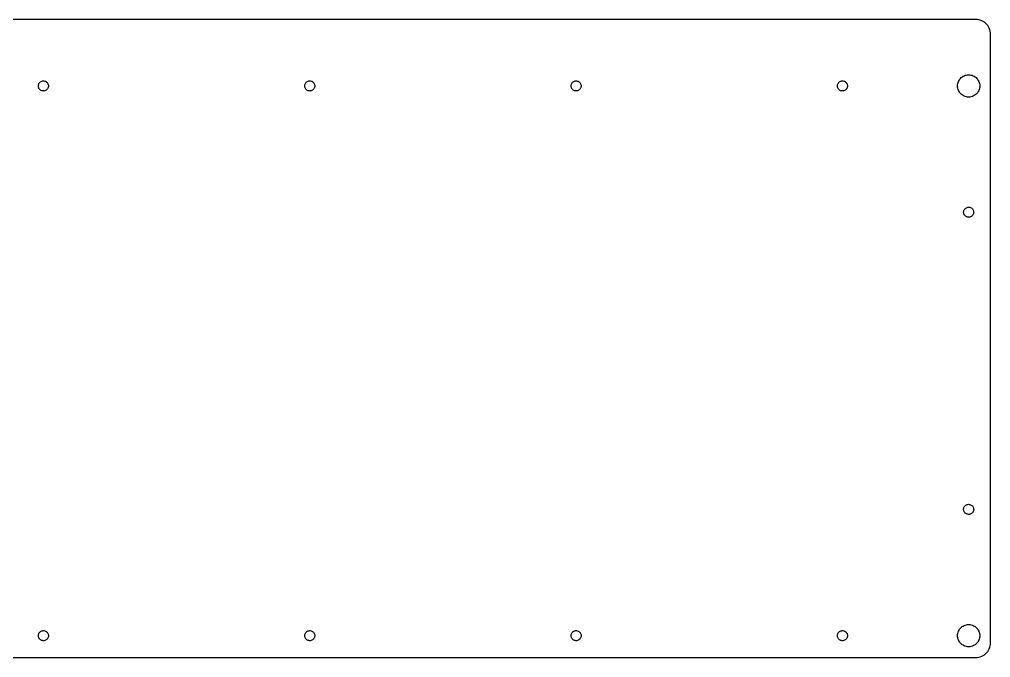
# Model space of a CAD drawing. Header units: metres. Extents: x -319 to 319, y -107 to 107.
# Drawn here: x -8.1 to 318.9, y -107.4 to 107.4 of the extents above; entities that cross this region are included whole.
import ezdxf

# ---------------------------------------------------------------- set-up
doc = ezdxf.new("R2010")
doc.units = ezdxf.units.M

msp = doc.modelspace()

# ---------------------------------------------------------------- linework, layer by layer
for p, q in [((313.875, 107.375), (-313.875, 107.375)), ((314.398, 107.348), (313.875, 107.375)), ((314.915, 107.266), (314.398, 107.348)), ((315.42, 107.13), (314.915, 107.266)), ((315.909, 106.943), (315.42, 107.13)), ((316.375, 106.705), (315.909, 106.943)), ((316.814, 106.42), (316.375, 106.705)), ((317.221, 106.091), (316.814, 106.42)), ((317.591, 105.721), (317.221, 106.091)), ((317.92, 105.314), (317.591, 105.721)), ((318.205, 104.875), (317.92, 105.314)), ((318.443, 104.409), (318.205, 104.875)), ((318.63, 103.92), (318.443, 104.409)), ((318.766, 103.415), (318.63, 103.92)), ((318.848, 102.898), (318.766, 103.415)), ((318.875, 102.375), (318.848, 102.898)), ((318.875, -102.375), (318.875, 102.375)), ((309.625, 88.2476), (309.975, 88.4258)), ((309.975, 88.4258), (310.341, 88.5665)), ((310.341, 88.5665), (310.72, 88.668)), ((310.72, 88.668), (311.108, 88.7294)), ((311.108, 88.7294), (311.5, 88.75)), ((311.5, 88.75), (311.892, 88.7294)), ((311.892, 88.7294), (312.28, 88.668)), ((312.28, 88.668), (312.659, 88.5665)), ((312.659, 88.5665), (313.025, 88.4258)), ((313.025, 88.4258), (313.375, 88.2476)), ((-1.69545, 85.1241), (-1.65932, 85.3696)), ((-1.69545, 84.8759), (-1.69545, 85.1241)), ((-1.65932, 85.3696), (-1.58781, 85.6073)), ((-1.58781, 85.6073), (-1.48248, 85.832)), ((-1.48248, 85.832), (-1.34554, 86.039)), ((-1.34554, 86.039), (-1.17992, 86.2238)), ((-1.17992, 86.2238), (-0.98915, 86.3826)), ((-0.98915, 86.3826), (-0.7773, 86.5119)), ((-0.7773, 86.5119), (-0.54889, 86.6089)), ((-0.54889, 86.6089), (-0.30878, 86.6717)), ((-0.30878, 86.6717), (-0.06207, 86.6989)), ((-0.06207, 86.6989), (0.18593, 86.6898)), ((0.18593, 86.6898), (0.42998, 86.6447)), ((0.42998, 86.6447), (0.66487, 86.5646)), ((0.66487, 86.5646), (0.88559, 86.4511)), ((0.88559, 86.4511), (1.08743, 86.3067)), ((1.08743, 86.3067), (1.2661, 86.1344)), ((1.2661, 86.1344), (1.41779, 85.938)), ((1.41779, 85.938), (1.53926, 85.7216)), ((1.53926, 85.7216), (1.62791, 85.4898)), ((1.62791, 85.4898), (1.68187, 85.2475)), ((1.68187, 85.2475), (1.7, 85)), ((87.9712, 85.1241), (88.0073, 85.3696)), ((87.9712, 84.8759), (87.9712, 85.1241)), ((88.0073, 85.3696), (88.0788, 85.6073)), ((88.0788, 85.6073), (88.1842, 85.832)), ((88.1842, 85.832), (88.3211, 86.039)), ((88.3211, 86.039), (88.4867, 86.2238)), ((88.4867, 86.2238), (88.6775, 86.3826)), ((88.6775, 86.3826), (88.8894, 86.5119)), ((88.8894, 86.5119), (89.1178, 86.6089)), ((89.1178, 86.6089), (89.3579, 86.6717)), ((89.3579, 86.6717), (89.6046, 86.6989)), ((89.6046, 86.6989), (89.8526, 86.6898)), ((89.8526, 86.6898), (90.0966, 86.6447)), ((90.0966, 86.6447), (90.3315, 86.5646)), ((90.3315, 86.5646), (90.5523, 86.4511)), ((90.5523, 86.4511), (90.7541, 86.3067)), ((90.7541, 86.3067), (90.9328, 86.1344)), ((90.9328, 86.1344), (91.0845, 85.938)), ((91.0845, 85.938), (91.2059, 85.7216)), ((91.2059, 85.7216), (91.2946, 85.4898)), ((91.2946, 85.4898), (91.3485, 85.2475)), ((91.3485, 85.2475), (91.3667, 85)), ((177.638, 85.1241), (177.674, 85.3696)), ((177.638, 84.8759), (177.638, 85.1241)), ((177.674, 85.3696), (177.745, 85.6073)), ((177.745, 85.6073), (177.851, 85.832)), ((177.851, 85.832), (177.988, 86.039)), ((177.988, 86.039), (178.153, 86.2238)), ((178.153, 86.2238), (178.344, 86.3826)), ((178.344, 86.3826), (178.556, 86.5119)), ((178.556, 86.5119), (178.784, 86.6089)), ((178.784, 86.6089), (179.025, 86.6717)), ((179.025, 86.6717), (179.271, 86.6989)), ((179.271, 86.6989), (179.519, 86.6898)), ((179.519, 86.6898), (179.763, 86.6447)), ((179.763, 86.6447), (179.998, 86.5646)), ((179.998, 86.5646), (180.219, 86.4511)), ((180.219, 86.4511), (180.421, 86.3067)), ((180.421, 86.3067), (180.599, 86.1344)), ((180.599, 86.1344), (180.751, 85.938)), ((180.751, 85.938), (180.873, 85.7216)), ((180.873, 85.7216), (180.961, 85.4898)), ((180.961, 85.4898), (181.015, 85.2475)), ((181.015, 85.2475), (181.033, 85)), ((267.305, 85.1241), (267.341, 85.3696)), ((267.305, 84.8759), (267.305, 85.1241)), ((267.341, 85.3696), (267.412, 85.6073)), ((267.412, 85.6073), (267.518, 85.832)), ((267.518, 85.832), (267.654, 86.039)), ((267.654, 86.039), (267.82, 86.2238)), ((267.82, 86.2238), (268.011, 86.3826)), ((268.011, 86.3826), (268.223, 86.5119)), ((268.223, 86.5119), (268.451, 86.6089)), ((268.451, 86.6089), (268.691, 86.6717)), ((268.691, 86.6717), (268.938, 86.6989)), ((268.938, 86.6989), (269.186, 86.6898)), ((269.186, 86.6898), (269.43, 86.6447)), ((269.43, 86.6447), (269.665, 86.5646)), ((269.665, 86.5646), (269.886, 86.4511)), ((269.886, 86.4511), (270.087, 86.3067)), ((270.087, 86.3067), (270.266, 86.1344)), ((270.266, 86.1344), (270.418, 85.938)), ((270.418, 85.938), (270.539, 85.7216)), ((270.539, 85.7216), (270.628, 85.4898)), ((270.628, 85.4898), (270.682, 85.2475)), ((270.682, 85.2475), (270.7, 85)), ((307.75, 85), (307.771, 85.392)), ((307.771, 85.392), (307.832, 85.7797)), ((307.832, 85.7797), (307.934, 86.1588)), ((307.934, 86.1588), (308.074, 86.5253)), ((308.074, 86.5253), (308.252, 86.875)), ((308.252, 86.875), (308.466, 87.2042)), ((308.466, 87.2042), (308.713, 87.5092)), ((308.713, 87.5092), (308.991, 87.7868)), ((308.991, 87.7868), (309.296, 88.0338)), ((309.296, 88.0338), (309.625, 88.2476)), ((313.375, 88.2476), (313.704, 88.0338)), ((313.704, 88.0338), (314.009, 87.7868)), ((314.009, 87.7868), (314.287, 87.5092)), ((314.287, 87.5092), (314.534, 87.2042)), ((314.534, 87.2042), (314.748, 86.875)), ((314.748, 86.875), (314.926, 86.5253)), ((314.926, 86.5253), (315.066, 86.1588)), ((315.066, 86.1588), (315.168, 85.7797)), ((315.168, 85.7797), (315.229, 85.392)), ((315.229, 85.392), (315.25, 85)), ((-1.65932, 84.6304), (-1.69545, 84.8759)), ((-1.58781, 84.3927), (-1.65932, 84.6304)), ((-1.48248, 84.168), (-1.58781, 84.3927)), ((-1.34554, 83.961), (-1.48248, 84.168)), ((-1.17992, 83.7762), (-1.34554, 83.961)), ((-0.98915, 83.6174), (-1.17992, 83.7762)), ((-0.7773, 83.4881), (-0.98915, 83.6174)), ((-0.54889, 83.3911), (-0.7773, 83.4881)), ((-0.30878, 83.3283), (-0.54889, 83.3911)), ((-0.06207, 83.3011), (-0.30878, 83.3283)), ((0.18593, 83.3102), (-0.06207, 83.3011)), ((0.42998, 83.3553), (0.18593, 83.3102)), ((0.66487, 83.4354), (0.42998, 83.3553)), ((0.88559, 83.5489), (0.66487, 83.4354)), ((1.08743, 83.6933), (0.88559, 83.5489)), ((1.2661, 83.8656), (1.08743, 83.6933)), ((1.41779, 84.062), (1.2661, 83.8656)), ((1.53926, 84.2784), (1.41779, 84.062)), ((1.62791, 84.5102), (1.53926, 84.2784)), ((1.68187, 84.7525), (1.62791, 84.5102)), ((1.7, 85), (1.68187, 84.7525)), ((88.0073, 84.6304), (87.9712, 84.8759)), ((88.0788, 84.3927), (88.0073, 84.6304)), ((88.1842, 84.168), (88.0788, 84.3927)), ((88.3211, 83.961), (88.1842, 84.168)), ((88.4867, 83.7762), (88.3211, 83.961)), ((88.6775, 83.6174), (88.4867, 83.7762)), ((88.8894, 83.4881), (88.6775, 83.6174)), ((89.1178, 83.3911), (88.8894, 83.4881)), ((89.3579, 83.3283), (89.1178, 83.3911)), ((89.6046, 83.3011), (89.3579, 83.3283)), ((89.8526, 83.3102), (89.6046, 83.3011)), ((90.0966, 83.3553), (89.8526, 83.3102)), ((90.3315, 83.4354), (90.0966, 83.3553)), ((90.5523, 83.5489), (90.3315, 83.4354)), ((90.7541, 83.6933), (90.5523, 83.5489)), ((90.9328, 83.8656), (90.7541, 83.6933)), ((91.0845, 84.062), (90.9328, 83.8656)), ((91.2059, 84.2784), (91.0845, 84.062)), ((91.2946, 84.5102), (91.2059, 84.2784)), ((91.3485, 84.7525), (91.2946, 84.5102)), ((91.3667, 85), (91.3485, 84.7525)), ((177.674, 84.6304), (177.638, 84.8759)), ((177.745, 84.3927), (177.674, 84.6304)), ((177.851, 84.168), (177.745, 84.3927)), ((177.988, 83.961), (177.851, 84.168)), ((178.153, 83.7762), (177.988, 83.961)), ((178.344, 83.6174), (178.153, 83.7762)), ((178.556, 83.4881), (178.344, 83.6174)), ((178.784, 83.3911), (178.556, 83.4881)), ((179.025, 83.3283), (178.784, 83.3911)), ((179.271, 83.3011), (179.025, 83.3283)), ((179.519, 83.3102), (179.271, 83.3011)), ((179.763, 83.3553), (179.519, 83.3102)), ((179.998, 83.4354), (179.763, 83.3553)), ((180.219, 83.5489), (179.998, 83.4354)), ((180.421, 83.6933), (180.219, 83.5489)), ((180.599, 83.8656), (180.421, 83.6933)), ((180.751, 84.062), (180.599, 83.8656)), ((180.873, 84.2784), (180.751, 84.062)), ((180.961, 84.5102), (180.873, 84.2784)), ((181.015, 84.7525), (180.961, 84.5102)), ((181.033, 85), (181.015, 84.7525)), ((267.341, 84.6304), (267.305, 84.8759)), ((267.412, 84.3927), (267.341, 84.6304)), ((267.518, 84.168), (267.412, 84.3927)), ((267.654, 83.961), (267.518, 84.168)), ((267.82, 83.7762), (267.654, 83.961)), ((268.011, 83.6174), (267.82, 83.7762)), ((268.223, 83.4881), (268.011, 83.6174)), ((268.451, 83.3911), (268.223, 83.4881)), ((268.691, 83.3283), (268.451, 83.3911)), ((268.938, 83.3011), (268.691, 83.3283)), ((269.186, 83.3102), (268.938, 83.3011)), ((269.43, 83.3553), (269.186, 83.3102)), ((269.665, 83.4354), (269.43, 83.3553)), ((269.886, 83.5489), (269.665, 83.4354)), ((270.087, 83.6933), (269.886, 83.5489)), ((270.266, 83.8656), (270.087, 83.6933)), ((270.418, 84.062), (270.266, 83.8656)), ((270.539, 84.2784), (270.418, 84.062)), ((270.628, 84.5102), (270.539, 84.2784)), ((270.682, 84.7525), (270.628, 84.5102)), ((270.7, 85), (270.682, 84.7525)), ((307.771, 84.608), (307.75, 85)), ((307.832, 84.2203), (307.771, 84.608)), ((307.934, 83.8412), (307.832, 84.2203)), ((308.074, 83.4747), (307.934, 83.8412)), ((308.252, 83.125), (308.074, 83.4747)), ((308.466, 82.7958), (308.252, 83.125)), ((308.713, 82.4908), (308.466, 82.7958)), ((308.991, 82.2132), (308.713, 82.4908)), ((309.296, 81.9662), (308.991, 82.2132)), ((309.625, 81.7524), (309.296, 81.9662)), ((309.975, 81.5742), (309.625, 81.7524)), ((313.375, 81.7524), (313.025, 81.5742)), ((313.704, 81.9662), (313.375, 81.7524)), ((314.009, 82.2132), (313.704, 81.9662)), ((314.287, 82.4908), (314.009, 82.2132)), ((314.534, 82.7958), (314.287, 82.4908)), ((314.748, 83.125), (314.534, 82.7958)), ((314.926, 83.4747), (314.748, 83.125)), ((315.066, 83.8412), (314.926, 83.4747)), ((315.168, 84.2203), (315.066, 83.8412)), ((315.229, 84.608), (315.168, 84.2203)), ((315.25, 85), (315.229, 84.608)), ((310.341, 81.4335), (309.975, 81.5742)), ((310.72, 81.3319), (310.341, 81.4335)), ((311.108, 81.2705), (310.72, 81.3319)), ((311.5, 81.25), (311.108, 81.2705)), ((311.892, 81.2705), (311.5, 81.25)), ((312.28, 81.3319), (311.892, 81.2705)), ((312.659, 81.4335), (312.28, 81.3319)), ((313.025, 81.5742), (312.659, 81.4335)), ((309.805, 42.6241), (309.841, 42.8696)), ((309.805, 42.3759), (309.805, 42.6241)), ((309.841, 42.8696), (309.912, 43.1073)), ((309.912, 43.1073), (310.018, 43.332)), ((310.018, 43.332), (310.154, 43.539)), ((310.154, 43.539), (310.32, 43.7238)), ((310.32, 43.7238), (310.511, 43.8826)), ((310.511, 43.8826), (310.723, 44.0119)), ((310.723, 44.0119), (310.951, 44.1089)), ((310.951, 44.1089), (311.191, 44.1717)), ((311.191, 44.1717), (311.438, 44.1989)), ((311.438, 44.1989), (311.686, 44.1898)), ((311.686, 44.1898), (311.93, 44.1447)), ((311.93, 44.1447), (312.165, 44.0646)), ((312.165, 44.0646), (312.386, 43.9511)), ((312.386, 43.9511), (312.587, 43.8067)), ((312.587, 43.8067), (312.766, 43.6344)), ((312.766, 43.6344), (312.918, 43.438)), ((312.918, 43.438), (313.039, 43.2216)), ((313.039, 43.2216), (313.128, 42.9898)), ((313.128, 42.9898), (313.182, 42.7475)), ((313.182, 42.7475), (313.2, 42.5)), ((309.841, 42.1304), (309.805, 42.3759)), ((309.912, 41.8927), (309.841, 42.1304)), ((310.018, 41.668), (309.912, 41.8927)), ((310.154, 41.461), (310.018, 41.668)), ((310.32, 41.2762), (310.154, 41.461)), ((310.511, 41.1174), (310.32, 41.2762)), ((310.723, 40.9881), (310.511, 41.1174)), ((310.951, 40.8911), (310.723, 40.9881)), ((311.191, 40.8283), (310.951, 40.8911)), ((311.438, 40.8011), (311.191, 40.8283)), ((311.686, 40.8102), (311.438, 40.8011)), ((311.93, 40.8553), (311.686, 40.8102)), ((312.165, 40.9354), (311.93, 40.8553)), ((312.386, 41.0489), (312.165, 40.9354)), ((312.587, 41.1933), (312.386, 41.0489)), ((312.766, 41.3656), (312.587, 41.1933)), ((312.918, 41.562), (312.766, 41.3656)), ((313.039, 41.7784), (312.918, 41.562)), ((313.128, 42.0102), (313.039, 41.7784)), ((313.182, 42.2525), (313.128, 42.0102)), ((313.2, 42.5), (313.182, 42.2525)), ((309.805, -57.3759), (309.841, -57.1304)), ((309.805, -57.6241), (309.805, -57.3759)), ((309.841, -57.8696), (309.805, -57.6241)), ((309.841, -57.1304), (309.912, -56.8927)), ((309.912, -58.1073), (309.841, -57.8696)), ((309.912, -56.8927), (310.018, -56.668)), ((310.018, -58.332), (309.912, -58.1073)), ((310.018, -56.668), (310.154, -56.461)), ((310.154, -58.539), (310.018, -58.332)), ((310.154, -56.461), (310.32, -56.2762)), ((310.32, -58.7238), (310.154, -58.539)), ((310.32, -56.2762), (310.511, -56.1174)), ((310.511, -58.8826), (310.32, -58.7238)), ((310.511, -56.1174), (310.723, -55.9881)), ((310.723, -55.9881), (310.951, -55.8911)), ((310.951, -55.8911), (311.191, -55.8283)), ((311.191, -55.8283), (311.438, -55.8011)), ((311.438, -55.8011), (311.686, -55.8102)), ((311.686, -55.8102), (311.93, -55.8553)), ((311.93, -55.8553), (312.165, -55.9354)), ((312.165, -55.9354), (312.386, -56.0489)), ((312.386, -56.0489), (312.587, -56.1933)), ((312.587, -58.8067), (312.386, -58.9511)), ((312.587, -56.1933), (312.766, -56.3656)), ((312.766, -58.6344), (312.587, -58.8067)), ((312.766, -56.3656), (312.918, -56.562)), ((312.918, -58.438), (312.766, -58.6344)), ((312.918, -56.562), (313.039, -56.7784)), ((313.039, -58.2216), (312.918, -58.438)), ((313.039, -56.7784), (313.128, -57.0102)), ((313.128, -57.9898), (313.039, -58.2216)), ((313.128, -57.0102), (313.182, -57.2525)), ((313.182, -57.7475), (313.128, -57.9898)), ((313.182, -57.2525), (313.2, -57.5)), ((313.2, -57.5), (313.182, -57.7475)), ((310.723, -59.0119), (310.511, -58.8826)), ((310.951, -59.1089), (310.723, -59.0119)), ((311.191, -59.1717), (310.951, -59.1089)), ((311.438, -59.1989), (311.191, -59.1717)), ((311.686, -59.1898), (311.438, -59.1989)), ((311.93, -59.1447), (311.686, -59.1898)), ((312.165, -59.0646), (311.93, -59.1447)), ((312.386, -58.9511), (312.165, -59.0646)), ((308.252, -98.125), (308.466, -97.7958)), ((308.466, -97.7958), (308.713, -97.4908)), ((308.713, -97.4908), (308.991, -97.2132)), ((308.991, -97.2132), (309.296, -96.9662)), ((309.296, -96.9662), (309.625, -96.7524)), ((309.625, -96.7524), (309.975, -96.5742)), ((309.975, -96.5742), (310.341, -96.4335)), ((310.341, -96.4335), (310.72, -96.3319)), ((310.72, -96.3319), (311.108, -96.2705)), ((311.108, -96.2705), (311.5, -96.25)), ((311.5, -96.25), (311.892, -96.2705)), ((311.892, -96.2705), (312.28, -96.3319)), ((312.28, -96.3319), (312.659, -96.4335)), ((312.659, -96.4335), (313.025, -96.5742)), ((313.025, -96.5742), (313.375, -96.7524)), ((313.375, -96.7524), (313.704, -96.9662)), ((313.704, -96.9662), (314.009, -97.2132)), ((314.009, -97.2132), (314.287, -97.4908)), ((314.287, -97.4908), (314.534, -97.7958)), ((314.534, -97.7958), (314.748, -98.125)), ((-1.69545, -99.8759), (-1.65932, -99.6304)), ((-1.69545, -100.124), (-1.69545, -99.8759)), ((-1.65932, -100.37), (-1.69545, -100.124)), ((-1.65932, -99.6304), (-1.58781, -99.3927)), ((-1.58781, -100.607), (-1.65932, -100.37)), ((-1.58781, -99.3927), (-1.48248, -99.168)), ((-1.48248, -100.832), (-1.58781, -100.607)), ((-1.48248, -99.168), (-1.34554, -98.961)), ((-1.34554, -101.039), (-1.48248, -100.832)), ((-1.34554, -98.961), (-1.17992, -98.7762)), ((-1.17992, -101.224), (-1.34554, -101.039)), ((-1.17992, -98.7762), (-0.98915, -98.6174)), ((-0.98915, -101.383), (-1.17992, -101.224)), ((-0.98915, -98.6174), (-0.7773, -98.4881)), ((-0.7773, -98.4881), (-0.54889, -98.3911)), ((-0.54889, -98.3911), (-0.30878, -98.3283)), ((-0.30878, -98.3283), (-0.06207, -98.3011)), ((-0.06207, -98.3011), (0.18593, -98.3102)), ((0.18593, -98.3102), (0.42998, -98.3553)), ((0.42998, -98.3553), (0.66487, -98.4354)), ((0.66487, -98.4354), (0.88559, -98.5489)), ((0.88559, -98.5489), (1.08743, -98.6933)), ((1.08743, -101.307), (0.88559, -101.451)), ((1.08743, -98.6933), (1.2661, -98.8656)), ((1.2661, -101.134), (1.08743, -101.307)), ((1.2661, -98.8656), (1.41779, -99.062)), ((1.41779, -100.938), (1.2661, -101.134)), ((1.41779, -99.062), (1.53926, -99.2784)), ((1.53926, -100.722), (1.41779, -100.938)), ((1.53926, -99.2784), (1.62791, -99.5102)), ((1.62791, -100.49), (1.53926, -100.722)), ((1.62791, -99.5102), (1.68187, -99.7525)), ((1.68187, -100.248), (1.62791, -100.49)), ((1.68187, -99.7525), (1.7, -100)), ((1.7, -100), (1.68187, -100.248)), ((87.9712, -99.8759), (88.0073, -99.6304)), ((87.9712, -100.124), (87.9712, -99.8759)), ((88.0073, -100.37), (87.9712, -100.124)), ((88.0073, -99.6304), (88.0788, -99.3927)), ((88.0788, -100.607), (88.0073, -100.37)), ((88.0788, -99.3927), (88.1842, -99.168)), ((88.1842, -100.832), (88.0788, -100.607)), ((88.1842, -99.168), (88.3211, -98.961)), ((88.3211, -101.039), (88.1842, -100.832)), ((88.3211, -98.961), (88.4867, -98.7762)), ((88.4867, -101.224), (88.3211, -101.039)), ((88.4867, -98.7762), (88.6775, -98.6174)), ((88.6775, -101.383), (88.4867, -101.224)), ((88.6775, -98.6174), (88.8894, -98.4881)), ((88.8894, -98.4881), (89.1178, -98.3911)), ((89.1178, -98.3911), (89.3579, -98.3283)), ((89.3579, -98.3283), (89.6046, -98.3011)), ((89.6046, -98.3011), (89.8526, -98.3102)), ((89.8526, -98.3102), (90.0966, -98.3553)), ((90.0966, -98.3553), (90.3315, -98.4354)), ((90.3315, -98.4354), (90.5523, -98.5489)), ((90.5523, -98.5489), (90.7541, -98.6933)), ((90.7541, -101.307), (90.5523, -101.451)), ((90.7541, -98.6933), (90.9328, -98.8656)), ((90.9328, -101.134), (90.7541, -101.307)), ((90.9328, -98.8656), (91.0845, -99.062)), ((91.0845, -100.938), (90.9328, -101.134)), ((91.0845, -99.062), (91.2059, -99.2784)), ((91.2059, -100.722), (91.0845, -100.938)), ((91.2059, -99.2784), (91.2946, -99.5102)), ((91.2946, -100.49), (91.2059, -100.722)), ((91.2946, -99.5102), (91.3485, -99.7525)), ((91.3485, -100.248), (91.2946, -100.49)), ((91.3485, -99.7525), (91.3667, -100)), ((91.3667, -100), (91.3485, -100.248)), ((177.638, -99.8759), (177.674, -99.6304)), ((177.638, -100.124), (177.638, -99.8759)), ((177.674, -100.37), (177.638, -100.124)), ((177.674, -99.6304), (177.745, -99.3927)), ((177.745, -100.607), (177.674, -100.37)), ((177.745, -99.3927), (177.851, -99.168)), ((177.851, -100.832), (177.745, -100.607)), ((177.851, -99.168), (177.988, -98.961)), ((177.988, -101.039), (177.851, -100.832)), ((177.988, -98.961), (178.153, -98.7762)), ((178.153, -101.224), (177.988, -101.039)), ((178.153, -98.7762), (178.344, -98.6174)), ((178.344, -101.383), (178.153, -101.224)), ((178.344, -98.6174), (178.556, -98.4881)), ((178.556, -98.4881), (178.784, -98.3911)), ((178.784, -98.3911), (179.025, -98.3283)), ((179.025, -98.3283), (179.271, -98.3011)), ((179.271, -98.3011), (179.519, -98.3102)), ((179.519, -98.3102), (179.763, -98.3553)), ((179.763, -98.3553), (179.998, -98.4354)), ((179.998, -98.4354), (180.219, -98.5489)), ((180.219, -98.5489), (180.421, -98.6933)), ((180.421, -101.307), (180.219, -101.451)), ((180.421, -98.6933), (180.599, -98.8656)), ((180.599, -101.134), (180.421, -101.307)), ((180.599, -98.8656), (180.751, -99.062)), ((180.751, -100.938), (180.599, -101.134)), ((180.751, -99.062), (180.873, -99.2784)), ((180.873, -100.722), (180.751, -100.938)), ((180.873, -99.2784), (180.961, -99.5102)), ((180.961, -100.49), (180.873, -100.722)), ((180.961, -99.5102), (181.015, -99.7525)), ((181.015, -100.248), (180.961, -100.49)), ((181.015, -99.7525), (181.033, -100)), ((181.033, -100), (181.015, -100.248)), ((267.305, -99.8759), (267.341, -99.6304)), ((267.305, -100.124), (267.305, -99.8759)), ((267.341, -100.37), (267.305, -100.124)), ((267.341, -99.6304), (267.412, -99.3927)), ((267.412, -100.607), (267.341, -100.37)), ((267.412, -99.3927), (267.518, -99.168)), ((267.518, -100.832), (267.412, -100.607)), ((267.518, -99.168), (267.654, -98.961)), ((267.654, -101.039), (267.518, -100.832)), ((267.654, -98.961), (267.82, -98.7762)), ((267.82, -101.224), (267.654, -101.039)), ((267.82, -98.7762), (268.011, -98.6174)), ((268.011, -101.383), (267.82, -101.224)), ((268.011, -98.6174), (268.223, -98.4881)), ((268.223, -98.4881), (268.451, -98.3911)), ((268.451, -98.3911), (268.691, -98.3283)), ((268.691, -98.3283), (268.938, -98.3011)), ((268.938, -98.3011), (269.186, -98.3102)), ((269.186, -98.3102), (269.43, -98.3553)), ((269.43, -98.3553), (269.665, -98.4354)), ((269.665, -98.4354), (269.886, -98.5489)), ((269.886, -98.5489), (270.087, -98.6933)), ((270.087, -101.307), (269.886, -101.451)), ((270.087, -98.6933), (270.266, -98.8656)), ((270.266, -101.134), (270.087, -101.307)), ((270.266, -98.8656), (270.418, -99.062)), ((270.418, -100.938), (270.266, -101.134)), ((270.418, -99.062), (270.539, -99.2784)), ((270.539, -100.722), (270.418, -100.938)), ((270.539, -99.2784), (270.628, -99.5102)), ((270.628, -100.49), (270.539, -100.722)), ((270.628, -99.5102), (270.682, -99.7525)), ((270.682, -100.248), (270.628, -100.49)), ((270.682, -99.7525), (270.7, -100)), ((270.7, -100), (270.682, -100.248)), ((307.75, -100), (307.771, -99.608)), ((307.771, -100.392), (307.75, -100)), ((307.771, -99.608), (307.832, -99.2203)), ((307.832, -100.78), (307.771, -100.392)), ((307.832, -99.2203), (307.934, -98.8412)), ((307.934, -101.159), (307.832, -100.78)), ((307.934, -98.8412), (308.074, -98.4747)), ((308.074, -101.525), (307.934, -101.159)), ((308.074, -98.4747), (308.252, -98.125)), ((314.748, -98.125), (314.926, -98.4747)), ((314.926, -98.4747), (315.066, -98.8412)), ((315.066, -101.159), (314.926, -101.525)), ((315.066, -98.8412), (315.168, -99.2203)), ((315.168, -100.78), (315.066, -101.159)), ((315.168, -99.2203), (315.229, -99.608)), ((315.229, -100.392), (315.168, -100.78)), ((315.229, -99.608), (315.25, -100)), ((315.25, -100), (315.229, -100.392)), ((-0.7773, -101.512), (-0.98915, -101.383)), ((-0.54889, -101.609), (-0.7773, -101.512)), ((-0.30878, -101.672), (-0.54889, -101.609)), ((-0.06207, -101.699), (-0.30878, -101.672)), ((0.18593, -101.69), (-0.06207, -101.699)), ((0.42998, -101.645), (0.18593, -101.69)), ((0.66487, -101.565), (0.42998, -101.645)), ((0.88559, -101.451), (0.66487, -101.565)), ((88.8894, -101.512), (88.6775, -101.383)), ((89.1178, -101.609), (88.8894, -101.512)), ((89.3579, -101.672), (89.1178, -101.609)), ((89.6046, -101.699), (89.3579, -101.672)), ((89.8526, -101.69), (89.6046, -101.699)), ((90.0966, -101.645), (89.8526, -101.69)), ((90.3315, -101.565), (90.0966, -101.645)), ((90.5523, -101.451), (90.3315, -101.565)), ((178.556, -101.512), (178.344, -101.383)), ((178.784, -101.609), (178.556, -101.512)), ((179.025, -101.672), (178.784, -101.609)), ((179.271, -101.699), (179.025, -101.672)), ((179.519, -101.69), (179.271, -101.699)), ((179.763, -101.645), (179.519, -101.69)), ((179.998, -101.565), (179.763, -101.645)), ((180.219, -101.451), (179.998, -101.565)), ((268.223, -101.512), (268.011, -101.383)), ((268.451, -101.609), (268.223, -101.512)), ((268.691, -101.672), (268.451, -101.609)), ((268.938, -101.699), (268.691, -101.672)), ((269.186, -101.69), (268.938, -101.699)), ((269.43, -101.645), (269.186, -101.69)), ((269.665, -101.565), (269.43, -101.645)), ((269.886, -101.451), (269.665, -101.565)), ((308.252, -101.875), (308.074, -101.525)), ((308.466, -102.204), (308.252, -101.875)), ((308.713, -102.509), (308.466, -102.204)), ((308.991, -102.787), (308.713, -102.509)), ((309.296, -103.034), (308.991, -102.787)), ((309.625, -103.248), (309.296, -103.034)), ((309.975, -103.426), (309.625, -103.248)), ((310.341, -103.566), (309.975, -103.426)), ((310.72, -103.668), (310.341, -103.566)), ((311.108, -103.729), (310.72, -103.668)), ((311.5, -103.75), (311.108, -103.729)), ((311.892, -103.729), (311.5, -103.75)), ((312.28, -103.668), (311.892, -103.729)), ((312.659, -103.566), (312.28, -103.668)), ((313.025, -103.426), (312.659, -103.566)), ((313.375, -103.248), (313.025, -103.426)), ((313.704, -103.034), (313.375, -103.248)), ((314.009, -102.787), (313.704, -103.034)), ((314.287, -102.509), (314.009, -102.787)), ((314.534, -102.204), (314.287, -102.509)), ((314.748, -101.875), (314.534, -102.204)), ((314.926, -101.525), (314.748, -101.875)), ((318.205, -104.875), (318.443, -104.409)), ((318.443, -104.409), (318.63, -103.92)), ((318.63, -103.92), (318.766, -103.415)), ((318.766, -103.415), (318.848, -102.898)), ((318.848, -102.898), (318.875, -102.375)), ((-313.875, -107.375), (313.875, -107.375)), ((313.875, -107.375), (314.398, -107.348)), ((314.398, -107.348), (314.915, -107.266)), ((314.915, -107.266), (315.42, -107.13)), ((315.42, -107.13), (315.909, -106.943)), ((315.909, -106.943), (316.375, -106.705)), ((316.375, -106.705), (316.814, -106.42)), ((316.814, -106.42), (317.221, -106.091)), ((317.221, -106.091), (317.591, -105.721)), ((317.591, -105.721), (317.92, -105.314)), ((317.92, -105.314), (318.205, -104.875))]:
    msp.add_line(p, q)

doc.saveas('drawing.dxf')
